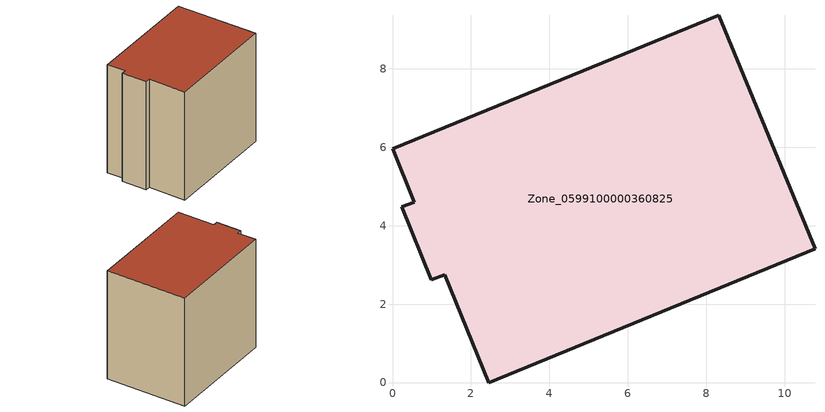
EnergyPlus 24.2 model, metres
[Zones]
Zone_0599100000360825
 floor ground (C_G): 8.33,9.36 10.78,3.41 2.46,0 1.33,2.75 0.99,2.62 0.24,4.48 0.56,4.6 0,5.97 z0
 wall outside (C_F): 0.56,4.6 0.24,4.48 0.99,2.62 1.33,2.75 2.46,0 10.78,3.41 8.33,9.36 0,5.97 0.56,4.6 z0:8.93
 roof outside (C_R): 8.33,9.36 0,5.97 0.56,4.6 0.24,4.48 0.99,2.62 1.33,2.75 2.46,0 10.78,3.41 z8.93
[BUILDING]
Pand.0599100000360825: North Axis=0; Terrain=City; Loads Convergence Tolerance Value=0.04; Temperature Convergence Tolerance Value=0.4; Solar Distribution=FullExterior; Maximum Number of Warmup Days=25; Minimum Number of Warmup Days=1
[Site:Location]
Rotterdam.The.Hague.AP_ZH_NLD Design_Conditions: Latitude=51.96; Longitude=4.45; Time Zone=1; Elevation=-4.5
[SITE:GROUNDTEMPERATURE:BUILDINGSURFACE]
18, 18, 18, 18, 18, 18, 18, 18, 18, 18, 18, 18
[MATERIAL] Thermal Absorptance=0.9; Solar Absorptance=0.7; Visible Absorptance=0.7
Name | Roughness | Thickness | Conductivity | Density | Specific Heat
G.TI.1992-2005 | MediumSmooth | 0.15 | 0.06 | 540 | 1210
F.TI.1992-2005 | Rough | 0.3 | 0.12 | 1920 | 840
R.TI.1992-2005 | MediumRough | 0.2 | 0.08 | 1500 | 1000
[CONSTRUCTION]
C_G: G.TI.1992-2005
C_F: F.TI.1992-2005
C_R: R.TI.1992-2005
[ZONE]
Zone_0599100000360825: Type=1; Multiplier=1; Ceiling Height=Autocalculate; Volume=Autocalculate; Floor Area=autocalculate; Part of Total Floor Area=Yes
[ZONEINFILTRATION:DESIGNFLOWRATE]
Infil_Zone_0599100000360825: Zone or ZoneList or Space or SpaceList=Zone_0599100000360825; Schedule=AlwaysOn; Design Flow Rate Calculation Method=Flow/Area; Flow Rate per Floor Area=0.0015; Constant Term Coefficient=1; Temperature Term Coefficient=0; Velocity Term Coefficient=0; Velocity Squared Term Coefficient=0
[HVACTEMPLATE:ZONE:IDEALLOADSAIRSYSTEM]
Zone_0599100000360825: Maximum Heating Supply Air Temperature=50; Minimum Cooling Supply Air Temperature=13; Maximum Heating Supply Air Humidity Ratio=0.0156; Minimum Cooling Supply Air Humidity Ratio=0.0077; Heating Limit=NoLimit; Cooling Limit=NoLimit; Dehumidification Control Type=ConstantSensibleHeatRatio; Cooling Sensible Heat Ratio=0.7; Dehumidification Setpoint=60; Humidification Control Type=None; Humidification Setpoint=30; Outdoor Air Method=None; Outdoor Air Flow Rate per Person=0.00944; Outdoor Air Flow Rate per Zone Floor Area=0; Outdoor Air Flow Rate per Zone=0; Demand Controlled Ventilation Type=None; Outdoor Air Economizer Type=NoEconomizer; Heat Recovery Type=None; Sensible Heat Recovery Effectiveness=0.7; Latent Heat Recovery Effectiveness=0.65
[ZONECONTROL:THERMOSTAT]
ThermostatControl_Zone_0599100000360825: Zone or ZoneList=Zone_0599100000360825; Control Type Schedule=DualSetpointControlType; Control 1=Thermostat_Zone_0599100000360825; Temperature Difference Between Cutout And Setpoint=0
[THERMOSTATSETPOINT:DUALSETPOINT]
Thermostat_Zone_0599100000360825: Heating Setpoint Temperature Schedule=HeatingSetpoint_Zone_0599100000360825; Cooling Setpoint Temperature Schedule=CoolingSetpoint_Zone_0599100000360825
[SCHEDULE:COMPACT]
HeatingSetpoint_Zone_0599100000360825: Through: 12/31, For: AllDays, Until: 24:00, 21
CoolingSetpoint_Zone_0599100000360825: Through: 12/31, For: AllDays, Until: 24:00, 24
DualSetpointControlType: Through: 12/31, For: AllDays, Until: 24:00, 4
AlwaysOn: Through: 12/31, For: AllDays, Until: 24:00, 1
